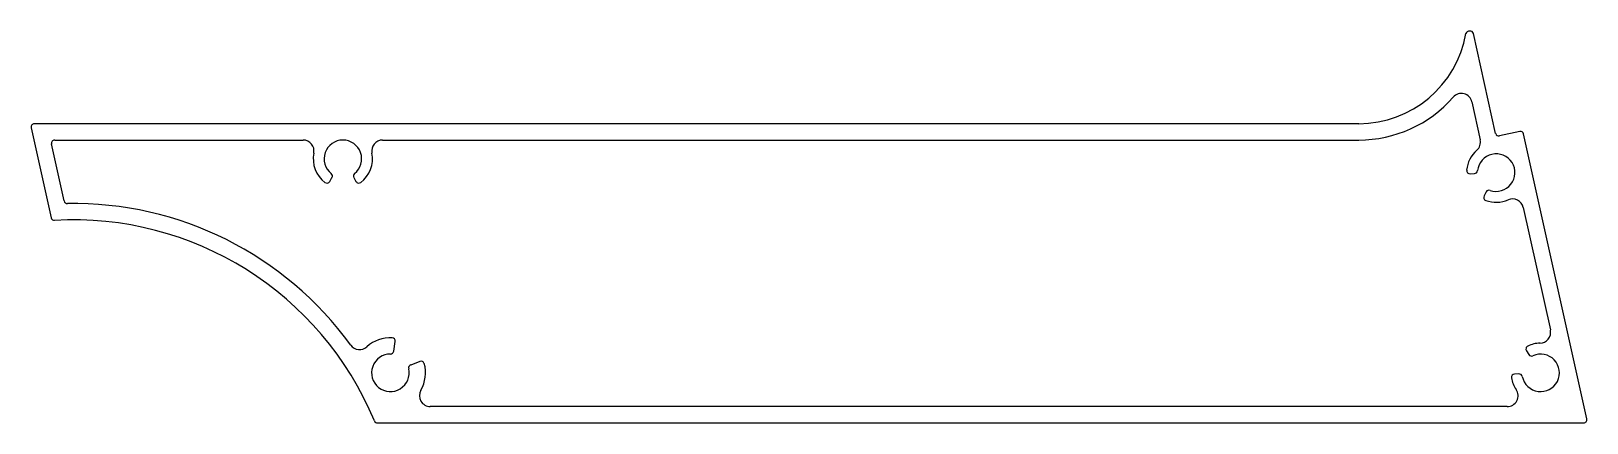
# Model space of a CAD drawing. Extents: x -99 to 82, y -15 to 31.
import ezdxf

# ---------------------------------------------------------------- set-up
doc = ezdxf.new("R2010")
doc.units = 0
doc.header["$MEASUREMENT"] = 0
doc.layers.get('0').update_dxf_attribs({"linetype": 'CONTINUOUS'})

msp = doc.modelspace()

# ---------------------------------------------------------------- linework, layer by layer
for p, q in [((71.54, 18.82), (68.96, 30.47)), ((68.78, 22.51), (69.75, 18.09)), ((-99.34, 19.49), (-97.01, 8.97)), ((55.57, 19.96), (-98.97, 19.96)), ((74.35, 19.05), (72, 18.53)), ((82.18, -14.5), (74.81, 18.76)), ((-95.49, 10.94), (-96.97, 17.59)), ((-96.6, 18.05), (-67.61, 18.05)), ((-58.33, 18.05), (55.57, 18.05)), ((-64.5, 13.22), (-64.24, 13.66)), ((-61.7, 13.66), (-61.44, 13.22)), ((68.56, 14.12), (69.07, 14.14)), ((70.43, 11.99), (70.2, 11.54)), ((74.76, 10.19), (77.93, -4.12)), ((-57.04, -6.61), (-56.86, -5.47)), ((75.14, -6.56), (75.42, -6.99)), ((-53.98, -7.79), (-55.06, -8.21)), ((74.25, -9.25), (73.74, -9.27)), ((72.89, -13.06), (-52.77, -13.06)), ((-58.93, -14.97), (81.81, -14.97))]:
    msp.add_line(p, q)
for centre, radius, start, end in [((55.57, 32.66), 12.7, 270, 350.1086), ((68.45, 30.38), 0.381, 80.9694, 165.8391), ((68.59, 30.39), 0.381, 12.5, 102.5), ((55.57, 32.66), 14.61, 270, 318.937), ((67.54, 22.23), 1.27, 12.5, 138.937), ((-98.97, 19.58), 0.381, 90.0019, 192.5), ((71.92, 18.9), 0.381, 192.5, 282.5), ((74.44, 18.68), 0.381, 12.5, 102.5), ((-96.6, 17.67), 0.381, 90.0019, 192.5), ((-67.61, 16.78), 1.27, 348.7742, 90), ((-62.97, 15.86), 3.46, 168.7778, 232.8937), ((-62.97, 15.86), 2.19, 308.5196, 231.4813), ((-62.97, 15.86), 3.46, 307.1059, 11.2232), ((-58.33, 16.78), 1.27, 90, 191.2232), ((71.61, 14.25), 3.46, 130.9584, 175.2346), ((68.51, 17.82), 1.27, 310.9559, 12.5), ((71.61, 14.25), 2.19, 250.8595, 173.8208), ((68.55, 14.5), 0.381, 175.2385, 272.3429), ((-64.83, 13.41), 0.381, 232.8937, 330.0046), ((-64.57, 13.85), 0.381, 330, 51.4752), ((-61.37, 13.85), 0.381, 128.5196, 210), ((-61.11, 13.41), 0.381, 210, 307.1023), ((69.06, 14.52), 0.381, 272.3404, 353.8208), ((-95.12, 11.02), 0.381, 192.5, 270.9426), ((70.53, 11.36), 0.381, 152.3451, 249.4468), ((71.61, 14.25), 3.46, 249.4468, 293.7232), ((70.77, 11.82), 0.381, 70.8636, 152.3445), ((73.52, 9.91), 1.27, 12.5, 113.7232), ((-94.46, -29.36), 40.01, 35.9224, 90.9426), ((-96.64, 9.06), 0.381, 192.5, 273.2488), ((-94.46, -29.36), 38.1, 22.5815, 93.2488), ((-57.43, -9.12), 4.1, 87.0606, 132.152), ((-57.24, -5.41), 0.381, 351.1738, 87.0606), ((76.69, -4.4), 1.27, 271.2744, 12.5), ((-61.03, -5.15), 1.27, 215.9224, 312.152), ((-57.43, -9.12), 2.19, 89.6934, 12.6541), ((-57.42, -6.55), 0.381, 269.6934, 351.1738), ((76.8, -9.12), 2.19, 191.3161, 114.2777), ((75.46, -6.35), 0.381, 115.6901, 212.799), ((76.8, -9.12), 3.46, 91.2777, 115.6901), ((75.74, -6.78), 0.381, 212.8011, 294.2721), ((-54.92, -8.56), 0.381, 111.1738, 192.6541), ((-53.85, -8.15), 0.381, 15.2927, 111.1738), ((-57.43, -9.12), 4.1, 330.1955, 15.2875), ((73.76, -9.65), 0.381, 92.8, 189.9028), ((76.8, -9.12), 3.46, 189.9028, 214.3157), ((74.27, -9.63), 0.381, 11.3161, 92.8), ((-52.77, -11.79), 1.27, 150.1955, 270.0027), ((72.89, -11.79), 1.27, 270.0027, 34.3174), ((81.81, -14.59), 0.381, 270.0019, 12.5), ((-58.93, -14.59), 0.381, 202.5838, 270.002)]:
    msp.add_arc(centre, radius, start, end)

doc.saveas('drawing.dxf')
